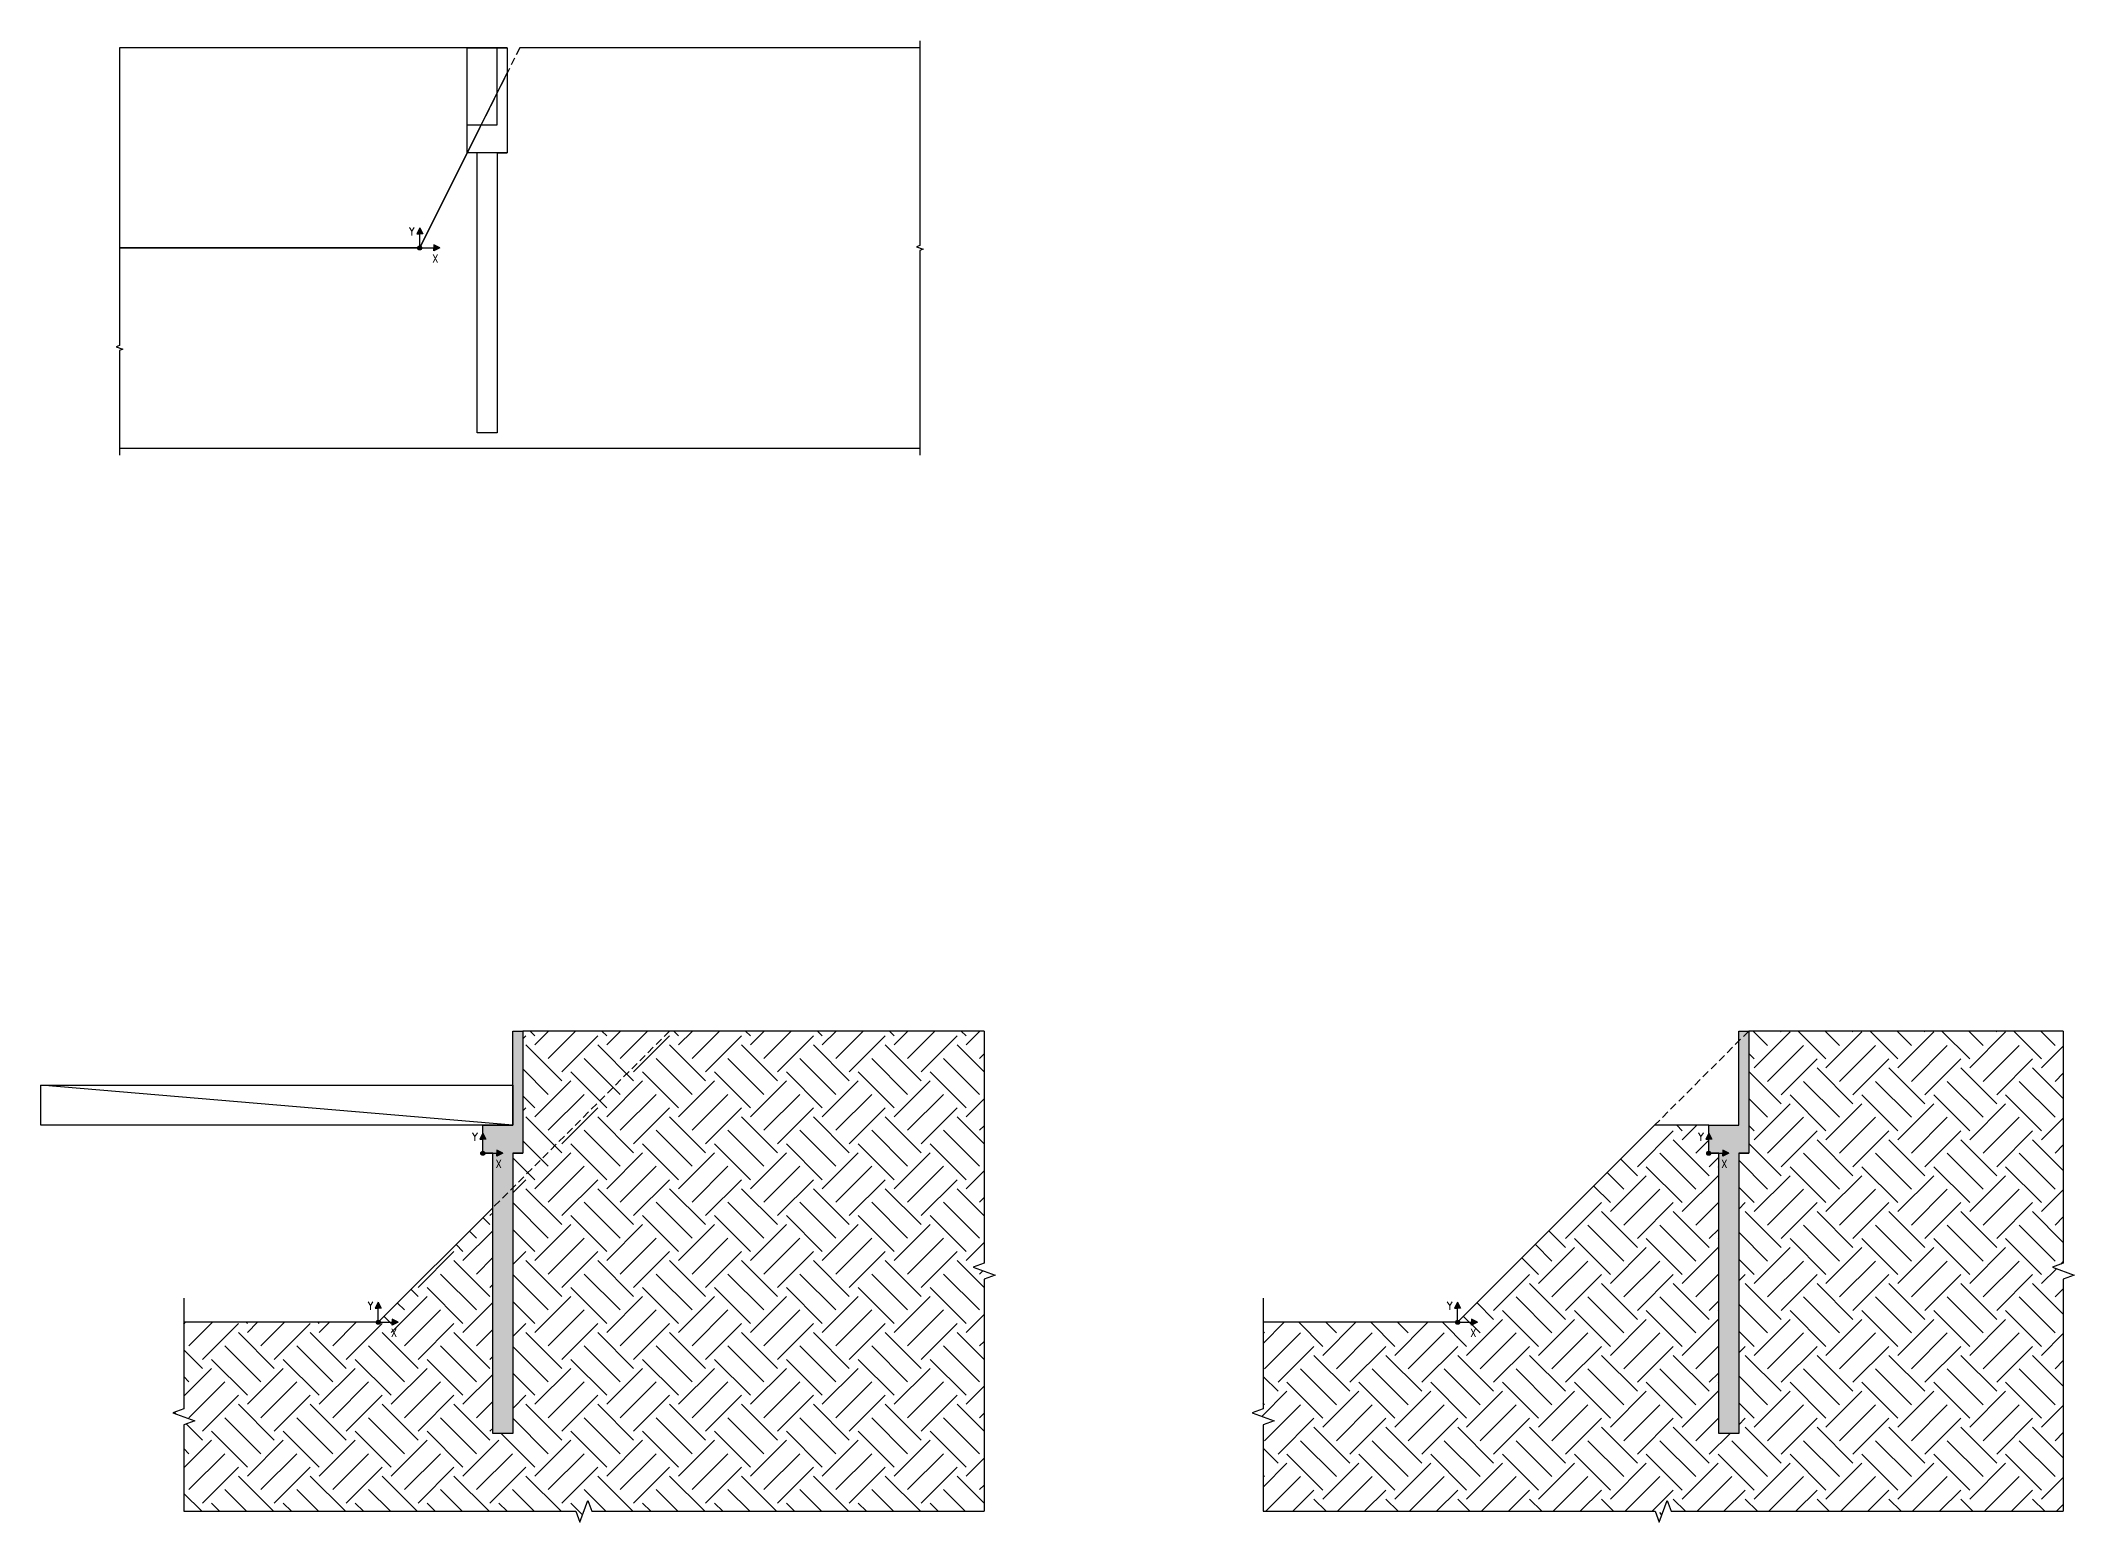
# Model space of a CAD drawing. Header units: millimetres. Extents: x -137513 to 317531, y -53692 to 125625.
# Drawn here: x 106987 to 208633, y -53692 to 20360 of the extents above; entities that cross this region are included whole.
import ezdxf

# ---------------------------------------------------------------- set-up
doc = ezdxf.new("R2010")
doc.units = ezdxf.units.MM
doc.linetypes.add('DASHED', pattern=[19.05, 12.7, -6.35])
for name, color, linetype in [('01', 1, 'Continuous'), ('02', 2, 'Continuous'), ('03', 3, 'Continuous'), ('04', 4, 'Continuous'), ('05', 5, 'Continuous'), ('07', 7, 'Continuous'), ('08', 8, 'Continuous'), ('Concreto_09', 9, 'Continuous'), ('Coordinates_03', 3, 'Continuous'), ('Coordinates_06', 6, 'Continuous'), ('Soil_27', 27, 'Continuous')]:
    doc.layers.add(name, color=color, linetype=linetype)
doc.styles.add('Romans', font='romans.shx', dxfattribs={"width": 0.9, "height": 400})

msp = doc.modelspace()

# ---------------------------------------------------------------- hatches: boundary and pattern name
at = {"layer": 'Concreto_09'}
h = msp.add_hatch(dxfattribs=at)
h.set_pattern_fill('AR-CONC', color=256, scale=4)
h.set_pattern_definition([(50, (59189.5, -49142.23), (728.7387, -63.7563), [76.2, -838.2]), (355, (59189.5, -49142.2), (-140.974, 764.2274), [60.96, -670.562]), (100.4514, (59250.2, -49147.55), (587.765, 700.471), [64.76, -712.361]), (46.1842, (59189.5, -48939), (1084.316, -168.169), [114.3, -1257.3]), (96.6356, (59279.8, -48953), (949.617, 989.704), [97.14, -1068.542]), (351.1842, (59189.5, -48939), (949.617, 989.704), [91.44, -1005.839]), (21, (59291.1, -48989.83), (606.4576, -409.061), [76.2, -838.2]), (326, (59291.1, -48989.8), (247.208, 736.752), [60.96, -670.56]), (71.4514, (59341.6, -49023.9), (853.666, 327.691), [64.76, -712.36]), (37.5, (59189.49, -49142.23), (12.3544, 338.2202), [0, -662.432, 0, -680.72, 0, -673.1]), (7.5, (59189.5, -49142.23), (267.2787, 400.7223), [0, -388.112, 0, -647.192, 0, -256.54]), (327.5, (58962.92, -49142.23), (542.3624, -22.915), [0, -254, 0, -792.48, 0, -1051.56]), (317.5, (58861.3, -49142.23), (592.5167, 101.706), [0, -330.2, 0, -526.288, 0, -746.76])])
h.paths.add_polyline_path([(130587, -35247.4), (130587, -49247.4), (129587, -49247.4), (129587, -35247.4), (129087, -35247.4), (129087, -33847.4), (130587, -33847.4), (130587, -29142.2), (131087, -29142.2), (131087, -35247.4)], flags=17)
h.paths.add_polyline_path([(130587, -35247.4), (131087, -35247.4)], flags=0)
h = msp.add_hatch(dxfattribs=at)
h.set_pattern_fill('AR-CONC', color=256, scale=4)
h.set_pattern_definition([(50, (120462.35, -49142.23), (728.7387, -63.7563), [76.2, -838.2]), (355, (120462.35, -49142.2), (-140.974, 764.2274), [60.96, -670.562]), (100.4514, (120523.1, -49147.55), (587.765, 700.471), [64.76, -712.361]), (46.1842, (120462.35, -48939), (1084.316, -168.169), [114.3, -1257.3]), (96.6356, (120552.7, -48953), (949.617, 989.704), [97.14, -1068.542]), (351.1842, (120462.3, -48939), (949.617, 989.704), [91.44, -1005.839]), (21, (120563.95, -48989.83), (606.4576, -409.061), [76.2, -838.2]), (326, (120563.95, -48989.8), (247.208, 736.752), [60.96, -670.56]), (71.4514, (120614.5, -49023.9), (853.666, 327.691), [64.76, -712.36]), (37.5, (120462.35, -49142.23), (12.3544, 338.2202), [0, -662.432, 0, -680.72, 0, -673.1]), (7.5, (120462.35, -49142.23), (267.2787, 400.7223), [0, -388.112, 0, -647.192, 0, -256.54]), (327.5, (120235.78, -49142.23), (542.3624, -22.915), [0, -254, 0, -792.48, 0, -1051.56]), (317.5, (120134.2, -49142.23), (592.5167, 101.706), [0, -330.2, 0, -526.288, 0, -746.76])])
h.paths.add_polyline_path([(191859.9, -35247.4), (191859.9, -49247.4), (190859.9, -49247.4), (190859.9, -35247.4), (190359.9, -35247.4), (190359.9, -33847.4), (191859.9, -33847.4), (191859.9, -29142.2), (192359.9, -29142.2), (192359.9, -35247.4)], flags=17)
h.paths.add_polyline_path([(191859.9, -35247.4), (192359.9, -35247.4)], flags=0)
at = {"layer": 'Coordinates_03', "transparency": 33554534}
h = msp.add_hatch(color=256, dxfattribs=at)
h.dxf.hatch_style = 1
h.paths.add_polyline_path([(129087, -34247.4), (128937, -34547.4), (129087, -34547.4), (129237, -34547.4)])
h = msp.add_hatch(color=256, dxfattribs=at)
h.dxf.hatch_style = 1
h.paths.add_polyline_path([(190359.9, -34247.4), (190209.9, -34547.4), (190359.9, -34547.4), (190509.9, -34547.4)])
h = msp.add_hatch(color=256, dxfattribs=at)
h.dxf.hatch_style = 1
h.paths.add_polyline_path([(129187, -35247.4), (129087, -35247.4), (129087, -35147.4, 0.41421356), (128987, -35247.4, 1)])
h = msp.add_hatch(color=256, dxfattribs=at)
h.dxf.hatch_style = 1
h.paths.add_polyline_path([(129087, -35147.4), (129087, -35247.4), (129187, -35247.4, 0.41421356)], flags=17)
h = msp.add_hatch(color=256, dxfattribs=at)
h.dxf.hatch_style = 1
h.paths.add_polyline_path([(129787, -35097.4), (129787, -35247.4), (129787, -35397.4), (130087, -35247.4)])
h = msp.add_hatch(color=256, dxfattribs=at)
h.dxf.hatch_style = 1
h.paths.add_polyline_path([(190459.9, -35247.4), (190359.9, -35247.4), (190359.9, -35147.4, 0.41421356), (190259.9, -35247.4, 1)])
h = msp.add_hatch(color=256, dxfattribs=at)
h.dxf.hatch_style = 1
h.paths.add_polyline_path([(190359.9, -35147.4), (190359.9, -35247.4), (190459.9, -35247.4, 0.41421356)], flags=17)
h = msp.add_hatch(color=256, dxfattribs=at)
h.dxf.hatch_style = 1
h.paths.add_polyline_path([(191059.9, -35097.4), (191059.9, -35247.4), (191059.9, -35397.4), (191359.9, -35247.4)])
at = {"layer": 'Coordinates_06', "transparency": 33554534}
h = msp.add_hatch(color=256, dxfattribs=at)
h.dxf.hatch_style = 1
h.paths.add_polyline_path([(125931.2, 11000), (125781.2, 10700), (125931.2, 10700), (126081.2, 10700)])
h = msp.add_hatch(color=256, dxfattribs=at)
h.dxf.hatch_style = 1
h.paths.add_polyline_path([(126031.2, 10000), (125931.2, 10000), (125931.2, 10100, 0.41421356), (125831.2, 10000, 1)])
h = msp.add_hatch(color=256, dxfattribs=at)
h.dxf.hatch_style = 1
h.paths.add_polyline_path([(125931.2, 10100), (125931.2, 10000), (126031.2, 10000, 0.41421356)], flags=17)
h = msp.add_hatch(color=256, dxfattribs=at)
h.dxf.hatch_style = 1
h.paths.add_polyline_path([(126631.2, 10150), (126631.2, 10000), (126631.2, 9850), (126931.2, 10000)])
h = msp.add_hatch(color=256, dxfattribs=at)
h.dxf.hatch_style = 1
h.paths.add_polyline_path([(123863.3, -42694.8), (123713.3, -42994.8), (123863.3, -42994.8), (124013.3, -42994.8)])
h = msp.add_hatch(color=256, dxfattribs=at)
h.dxf.hatch_style = 1
h.paths.add_polyline_path([(123963.3, -43694.8), (123863.3, -43694.8), (123863.3, -43594.8, 0.41421356), (123763.3, -43694.8, 1)])
h = msp.add_hatch(color=256, dxfattribs=at)
h.dxf.hatch_style = 1
h.paths.add_polyline_path([(123863.3, -43594.8), (123863.3, -43694.8), (123963.3, -43694.8, 0.41421356)], flags=17)
h = msp.add_hatch(color=256, dxfattribs=at)
h.dxf.hatch_style = 1
h.paths.add_polyline_path([(124563.3, -43544.8), (124563.3, -43694.8), (124563.3, -43844.8), (124863.3, -43694.8)])
h = msp.add_hatch(color=256, dxfattribs=at)
h.dxf.hatch_style = 1
h.paths.add_polyline_path([(177807.3, -42694.8), (177657.3, -42994.8), (177807.3, -42994.8), (177957.3, -42994.8)])
h = msp.add_hatch(color=256, dxfattribs=at)
h.dxf.hatch_style = 1
h.paths.add_polyline_path([(177907.3, -43694.8), (177807.3, -43694.8), (177807.3, -43594.8, 0.41421356), (177707.3, -43694.8, 1)])
h = msp.add_hatch(color=256, dxfattribs=at)
h.dxf.hatch_style = 1
h.paths.add_polyline_path([(177807.3, -43594.8), (177807.3, -43694.8), (177907.3, -43694.8, 0.41421356)], flags=17)
h = msp.add_hatch(color=256, dxfattribs=at)
h.dxf.hatch_style = 1
h.paths.add_polyline_path([(178507.3, -43544.8), (178507.3, -43694.8), (178507.3, -43844.8), (178807.3, -43694.8)])
at = {"layer": 'Soil_27'}
h = msp.add_hatch(dxfattribs=at)
h.set_pattern_fill('EARTH', color=256, scale=400, angle=45)
h.set_pattern_definition([(45, (61189.5, -49142.2), (2e-13, 3592.1), [2540, -2540]), (45, (60516, -48468.7), (2e-13, 3592.1), [2540, -2540]), (45, (59842.4, -47795.2), (2e-13, 3592.1), [2540, -2540]), (135, (59842.4, -47346.2), (-3592.1, 2e-13), [2540, -2540]), (135, (60516, -46672.7), (-3592.1, 2e-13), [2540, -2540]), (135, (61189.5, -45999.1), (-3592.1, 2e-13), [2540, -2540])])
h.paths.add_polyline_path([(154139.6, -41542.2), (154689.1, -41342.2), (153590.1, -40942.2), (154139.6, -40742.2), (154139.6, -29142.2), (131087, -29142.2), (131087, -35247.4), (130587, -35247.4), (130587, -49247.4), (129587, -49247.4), (129587, -37971.1), (123863.3, -43694.8), (114139.6, -43694.8), (114139.6, -48018.5), (113590.1, -48218.5), (114689.1, -48618.5), (114139.6, -48818.5), (114139.6, -53142.2), (133739.6, -53142.2), (133939.6, -53691.7), (134339.6, -52592.7), (134539.6, -53142.2), (154139.6, -53142.2)])
h = msp.add_hatch(dxfattribs=at)
h.set_pattern_fill('EARTH', color=256, scale=400, angle=45)
h.paths.add_polyline_path([(208083.6, -41542.2), (208633.1, -41342.2), (207534.1, -40942.2), (208083.6, -40742.2), (208083.6, -29142.2), (192359.9, -29142.2), (192359.9, -35247.4), (191859.9, -35247.4), (191859.9, -49247.4), (190859.9, -49247.4), (190859.9, -35247.4), (190459.9, -35247.4, -1), (190259.9, -35247.4, -0.41421356), (190359.9, -35147.4), (190359.9, -34547.4), (190209.9, -34547.4), (190359.9, -34247.4), (190359.9, -33847.4), (187654.7, -33847.4), (177878, -43624.1, -0.19891237), (177907.3, -43694.8), (178507.3, -43694.8), (178507.3, -43544.8), (178807.3, -43694.8), (178507.3, -43844.8), (178507.3, -43694.8), (177907.3, -43694.8, -1), (177707.3, -43694.8), (168083.6, -43694.8), (168083.6, -48018.5), (167534.1, -48218.5), (168633.1, -48618.5), (168083.6, -48818.5), (168083.6, -53142.2), (187683.6, -53142.2), (187883.6, -53691.7), (188283.6, -52592.7), (188483.6, -53142.2), (208083.6, -53142.2)])
h.paths.add_polyline_path([(189746.5, -34717.7), (190220.8, -34717.7), (190220.8, -34117.7), (189746.5, -34117.7)], flags=24)
h.paths.add_polyline_path([(178389.8, -44515.2), (178829.8, -44515.2), (178829.8, -43915.2), (178389.8, -43915.2)], flags=24)

# ---------------------------------------------------------------- linework, layer by layer
at = {"layer": '01'}
msp.add_line((130587, -33847.4), (106987, -31847.4), dxfattribs=at)
msp.add_lwpolyline([(130587, -33847.4), (106987, -33847.4), (106987, -31847.4), (130587, -31847.4)], close=True, dxfattribs=at)
at = {"layer": '02'}
msp.add_lwpolyline([(130308.7, 20000), (110931.2, 20000), (110931.2, 10000), (125931.2, 10000), (130308.7, 18755.1)], dxfattribs=at)
at = {"layer": '03'}
msp.add_lwpolyline([(130308.7, 14755.1), (128308.7, 14755.1), (128308.7, 20000), (130308.7, 20000)], close=True, dxfattribs=at)
at = {"layer": '04'}
for p, q in [((150931.2, 20000), (130931.2, 20000)), ((128931.2, 16000), (125931.2, 10000)), ((125931.2, 10000), (110931.2, 10000)), ((110931.2, 0), (150931.2, 0)), ((154139.6, -29142.2), (131087, -29142.2)), ((208083.6, -29142.2), (192359.9, -29142.2)), ((187654.7, -33847.4), (177807.3, -43694.8)), ((190359.9, -33847.4), (187654.7, -33847.4)), ((129587, -37971.1), (123863.3, -43694.8)), ((123863.3, -43694.8), (114139.6, -43694.8)), ((177807.3, -43694.8), (168083.6, -43694.8))]:
    msp.add_line(p, q, dxfattribs=at)
at = {"layer": '05'}
for points in [[(129808.7, 14755.1), (129808.7, 755.1), (128808.7, 755.1), (128808.7, 14755.1), (128308.7, 14755.1), (128308.7, 16155.1), (129808.7, 16155.1), (129808.7, 20000), (130308.7, 20000), (130308.7, 14755.1), (129808.7, 14755.1), (130308.7, 14755.1)], [(130587, -35247.4), (130587, -49247.4), (129587, -49247.4), (129587, -35247.4), (129087, -35247.4), (129087, -33847.4), (130587, -33847.4), (130587, -29142.2), (131087, -29142.2), (131087, -35247.4), (130587, -35247.4), (131087, -35247.4)], [(191859.9, -35247.4), (191859.9, -49247.4), (190859.9, -49247.4), (190859.9, -35247.4), (190359.9, -35247.4), (190359.9, -33847.4), (191859.9, -33847.4), (191859.9, -29142.2), (192359.9, -29142.2), (192359.9, -35247.4), (191859.9, -35247.4), (192359.9, -35247.4)]]:
    msp.add_lwpolyline(points, dxfattribs=at)
at = {"layer": '07', "linetype": 'DASHED', "ltscale": 30, "transparency": 33554559}
for p, q in [((138415.9, -29142.2), (129587, -37971.1)), ((192359.9, -29142.2), (187654.7, -33847.4))]:
    msp.add_line(p, q, dxfattribs=at)
msp.add_lwpolyline([(130931.2, 20000), (128931.2, 16000)], dxfattribs=at)
at = {"layer": '08', "linetype": 'Continuous'}
for points in [[(150931.2, 20360), (150931.2, 10120), (150766.4, 10060), (151096.1, 9940), (150931.2, 9880), (150931.2, -360)], [(110931.2, 10360), (110931.2, 5120), (110766.4, 5060), (111096.1, 4940), (110931.2, 4880), (110931.2, -360)], [(154139.6, -29142.2), (154139.6, -40742.2), (153590.1, -40942.2), (154689.1, -41342.2), (154139.6, -41542.2), (154139.6, -53142.2)], [(208083.6, -29142.2), (208083.6, -40742.2), (207534.1, -40942.2), (208633.1, -41342.2), (208083.6, -41542.2), (208083.6, -53142.2)], [(114139.6, -42494.8), (114139.6, -48018.5), (113590.1, -48218.5), (114689.1, -48618.5), (114139.6, -48818.5), (114139.6, -53142.2)], [(168083.6, -42494.8), (168083.6, -48018.5), (167534.1, -48218.5), (168633.1, -48618.5), (168083.6, -48818.5), (168083.6, -53142.2)], [(114139.6, -53142.2), (133739.6, -53142.2), (133939.6, -53691.7), (134339.6, -52592.7), (134539.6, -53142.2), (154139.6, -53142.2)], [(168083.6, -53142.2), (187683.6, -53142.2), (187883.6, -53691.7), (188283.6, -52592.7), (188483.6, -53142.2), (208083.6, -53142.2)]]:
    msp.add_lwpolyline(points, dxfattribs=at)
at = {"layer": 'Coordinates_03'}
for p, q in [((129087, -34247.4), (128937, -34547.4)), ((128937, -34547.4), (129087, -34547.4)), ((129087, -34247.4), (129237, -34547.4)), ((129087, -35247.4), (129087, -34547.4)), ((129237, -34547.4), (129087, -34547.4)), ((190359.9, -34247.4), (190209.9, -34547.4)), ((190209.9, -34547.4), (190359.9, -34547.4)), ((190359.9, -34247.4), (190509.9, -34547.4)), ((190359.9, -35247.4), (190359.9, -34547.4)), ((190509.9, -34547.4), (190359.9, -34547.4)), ((129087, -35247.4), (129787, -35247.4)), ((130087, -35247.4), (129787, -35097.4)), ((129787, -35097.4), (129787, -35247.4)), ((130087, -35247.4), (129787, -35397.4)), ((129787, -35397.4), (129787, -35247.4)), ((190359.9, -35247.4), (191059.9, -35247.4)), ((191359.9, -35247.4), (191059.9, -35097.4)), ((191059.9, -35097.4), (191059.9, -35247.4)), ((191359.9, -35247.4), (191059.9, -35397.4)), ((191059.9, -35397.4), (191059.9, -35247.4))]:
    msp.add_line(p, q, dxfattribs=at)
for centre in [(129087, -35247.4), (190359.9, -35247.4)]:
    msp.add_circle(centre, 100, dxfattribs=at)
at = {"layer": 'Coordinates_06'}
for p, q in [((125931.2, 11000), (125781.2, 10700)), ((125781.2, 10700), (125931.2, 10700)), ((125931.2, 11000), (126081.2, 10700)), ((125931.2, 10000), (125931.2, 10700)), ((126081.2, 10700), (125931.2, 10700)), ((125931.2, 10000), (126631.2, 10000)), ((126931.2, 10000), (126631.2, 10150)), ((126631.2, 10150), (126631.2, 10000)), ((126931.2, 10000), (126631.2, 9850)), ((126631.2, 9850), (126631.2, 10000)), ((123863.3, -42694.8), (123713.3, -42994.8)), ((123713.3, -42994.8), (123863.3, -42994.8)), ((123863.3, -42694.8), (124013.3, -42994.8)), ((123863.3, -43694.8), (123863.3, -42994.8)), ((124013.3, -42994.8), (123863.3, -42994.8)), ((123863.3, -43694.8), (124563.3, -43694.8)), ((124863.3, -43694.8), (124563.3, -43544.8)), ((124563.3, -43544.8), (124563.3, -43694.8)), ((124863.3, -43694.8), (124563.3, -43844.8)), ((124563.3, -43844.8), (124563.3, -43694.8)), ((177807.3, -42694.8), (177657.3, -42994.8)), ((177657.3, -42994.8), (177807.3, -42994.8)), ((177807.3, -42694.8), (177957.3, -42994.8)), ((177807.3, -43694.8), (177807.3, -42994.8)), ((177957.3, -42994.8), (177807.3, -42994.8)), ((177807.3, -43694.8), (178507.3, -43694.8)), ((178807.3, -43694.8), (178507.3, -43544.8)), ((178507.3, -43544.8), (178507.3, -43694.8)), ((178807.3, -43694.8), (178507.3, -43844.8)), ((178507.3, -43844.8), (178507.3, -43694.8))]:
    msp.add_line(p, q, dxfattribs=at)
for centre in [(125931.2, 10000), (123863.3, -43694.8), (177807.3, -43694.8)]:
    msp.add_circle(centre, 100, dxfattribs=at)

# ---------------------------------------------------------------- texts
at = {"layer": 'Coordinates_03', "style": 'Romans', "width": 0.9}
for s, p in [('Y', (128556.5, -34617.7)), ('Y', (189829.4, -34617.7)), ('X', (129718.1, -35967.8)), ('X', (190991, -35967.8))]:
    msp.add_text(s, height=400, dxfattribs=at).set_placement(p)
at = {"layer": 'Coordinates_06', "style": 'Romans', "width": 0.9}
for s, p in [('Y', (125400.7, 10629.7)), ('X', (126562.3, 9279.6)), ('Y', (123332.8, -43065.1)), ('Y', (177276.8, -43065.1)), ('X', (124494.4, -44415.2)), ('X', (178438.4, -44415.2))]:
    msp.add_text(s, height=400, dxfattribs=at).set_placement(p)

doc.saveas('drawing.dxf')
